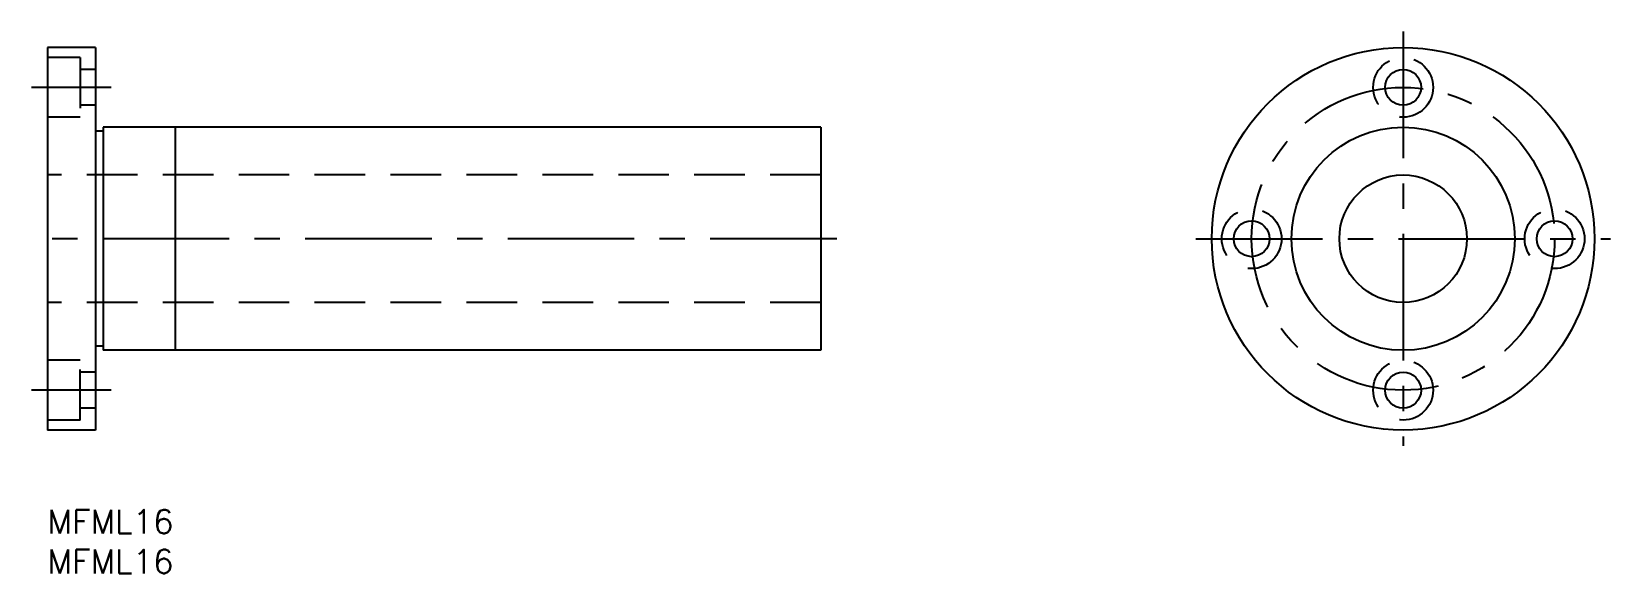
# Model space of a CAD drawing. Extents: x -2 to 196, y -8 to 60.
import ezdxf

# ---------------------------------------------------------------- set-up
doc = ezdxf.new("R2010")
doc.units = 0
doc.header["$LTSCALE"] = 0.5
doc.linetypes.add('CENTER', pattern=[50.8, 31.75, -6.35, 6.35, -6.35])
doc.linetypes.add('DASHED', pattern=[19.05, 12.7, -6.35])
for name, color, linetype in [('MSM_CENTER', 1, 'CENTER'), ('MSM_CONTINUOUS', 7, 'CONTINUOUS'), ('MSM_DASHED', 4, 'DASHED'), ('MSM_PART_NUMBER', 7, 'CONTINUOUS')]:
    doc.layers.add(name, color=color, linetype=linetype)
doc.styles.get("Standard").update_dxf_attribs({"font": 'txt.shx', "height": 3, "bigfont": 'bigfont.shx'})

# ---------------------------------------------------------------- blocks, each defined once
blk = doc.blocks.new('*U18')
at = {"layer": 'MSM_PART_NUMBER'}
blk.add_text('MFML16', height=3, dxfattribs=at).set_placement((0, -3))
blk = doc.blocks.new('*U19')
at = {"layer": 'MSM_PART_NUMBER'}
blk.add_text('MFML16', height=3, dxfattribs=at).set_placement((0, -8))

msp = doc.modelspace()

# ---------------------------------------------------------------- linework, layer by layer
at = {"layer": 'MSM_CENTER'}
for p, q in [((170.03, 60), (170.03, 8)), ((8, 53), (-2, 53)), ((99, 34), (-2, 34)), ((144.03, 34), (196.03, 34)), ((8, 15), (-2, 15))]:
    msp.add_line(p, q, dxfattribs=at)
msp.add_circle((170.03, 34), 19, dxfattribs=at)
at = {"layer": 'MSM_CONTINUOUS'}
for p, q in [((0, 58), (0, 10)), ((6, 58), (0, 58)), ((6, 58), (6, 10)), ((7, 48), (7, 20)), ((97, 48), (7, 48)), ((16, 48), (16, 20)), ((97, 48), (97, 20)), ((7, 47.5), (6, 47.5)), ((7, 20.5), (6, 20.5)), ((97, 20), (7, 20)), ((6, 10), (0, 10))]:
    msp.add_line(p, q, dxfattribs=at)
for centre, radius in [((170.03, 34), 24), ((170.03, 53), 2.25), ((170.03, 34), 14), ((170.03, 34), 8), ((151.03, 34), 2.25), ((189.03, 34), 2.25), ((170.03, 15), 2.25)]:
    msp.add_circle(centre, radius, dxfattribs=at)
at = {"layer": 'MSM_DASHED'}
for p, q in [((4.1, 56.75), (0, 56.75)), ((4.1, 56.75), (4.1, 49.25)), ((6, 55.25), (4.1, 55.25)), ((6, 50.75), (4.1, 50.75)), ((4.1, 49.25), (0, 49.25)), ((97, 42), (0, 42)), ((97, 26), (0, 26)), ((4.1, 18.75), (0, 18.75)), ((4.1, 11.25), (4.1, 18.75)), ((6, 17.25), (4.1, 17.25)), ((6, 12.75), (4.1, 12.75)), ((4.1, 11.25), (0, 11.25))]:
    msp.add_line(p, q, dxfattribs=at)
for centre in [(170.03, 53), (151.03, 34), (189.03, 34), (170.03, 15)]:
    msp.add_circle(centre, 3.75, dxfattribs=at)

# ---------------------------------------------------------------- block references
at = {"layer": 'MSM_CONTINUOUS'}
for name in ['*U18', '*U19']:
    msp.add_blockref(name, (0, 0), dxfattribs=at)

doc.saveas('drawing.dxf')
